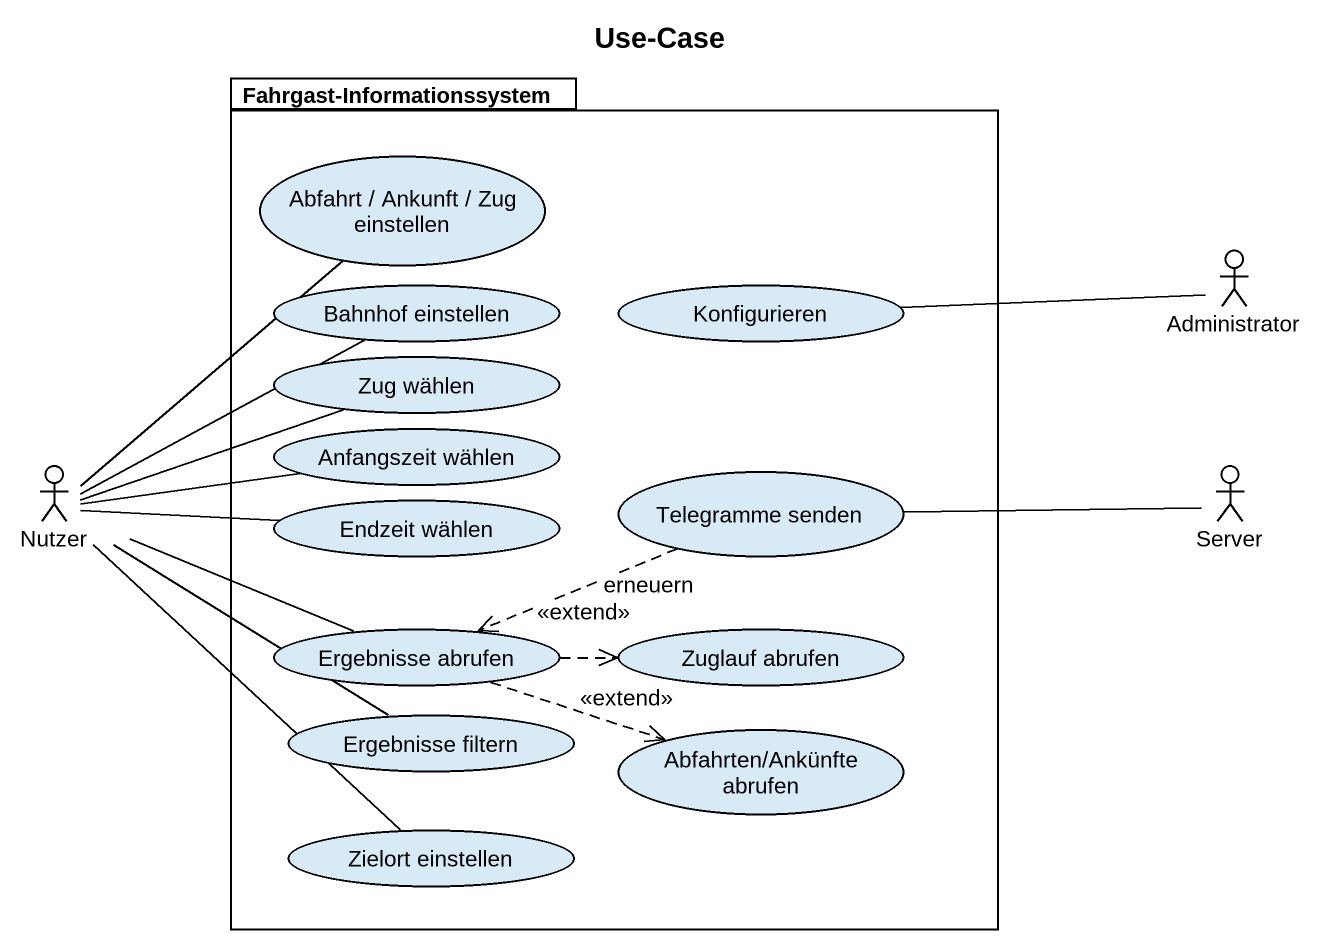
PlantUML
@startuml
title Use-Case
package "Fahrgast-Informationssystem" as Fahrgast_Informationssystem {
  usecase "Abfahrt / Ankunft / Zug einstellen" as Abfahrt_Ankunft_Zug
  usecase "Bahnhof einstellen" as Bahnhof_einstellen
  usecase Konfigurieren
  usecase "Zug wählen" as Zug_wählen
  usecase "Anfangszeit wählen" as Anfangszeit_wählen
  usecase "Endzeit wählen" as Endzeit_wählen
  usecase "Telegramme senden" as Telegramme_senden
  usecase "Ergebnisse abrufen" as Ergebnisse_abrufen
  usecase "Ergebnisse filtern" as Ergebnisse_filtern
  usecase "Zuglauf abrufen" as Zuglauf_abrufen
  usecase "Abfahrten/Ankünfte abrufen" as Abfahrten_Ankünfte_abrufen
  usecase "Zielort einstellen" as Zielort_einstellen
}
actor Administrator
actor Nutzer
actor Server
Konfigurieren -right- Administrator
Nutzer -up- Abfahrt_Ankunft_Zug
Nutzer -right- Bahnhof_einstellen
Nutzer -right- Zug_wählen
Nutzer -right- Anfangszeit_wählen
Nutzer -right- Endzeit_wählen
Nutzer -right- Ergebnisse_abrufen
Nutzer -- Ergebnisse_filtern
Nutzer -- Zielort_einstellen
Telegramme_senden .left.> Ergebnisse_abrufen : erneuern
Server -left- Telegramme_senden
Ergebnisse_abrufen .right.> Zuglauf_abrufen : <<extend>>
Ergebnisse_abrufen .right.> Abfahrten_Ankünfte_abrufen : <<extend>>
@enduml
